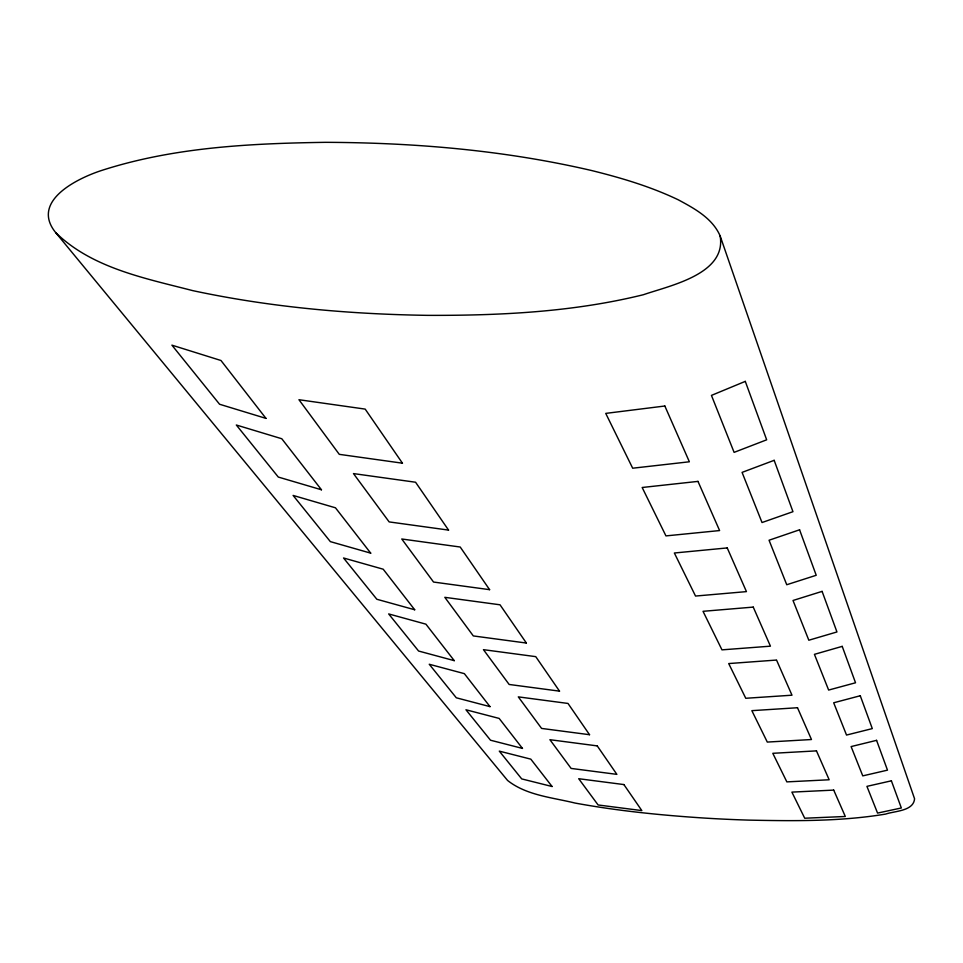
<?xml version="1.0" encoding="UTF-8"?>
<svg xmlns="http://www.w3.org/2000/svg" width="963" height="963" viewBox="0 0 963 963"><rect width="100%" height="100%" fill="white"/><g stroke="black" fill="none" stroke-linecap="round" stroke-linejoin="round"><path stroke-width="1.44" d="M775.889 660.1L728.702 663.567L745.771 698.283L791.995 695.202L776.539 660.052M55.77 232.697C92.183 268.159 145.004 278.259 192.552 290.585C269.784 307.149 348.811 314.191 427.704 315.358C500.002 315.599 573.045 312.108 643.489 294.69C669.827 285.566 726.752 274.166 720.119 235.863C712.415 218.216 694.492 208.538 678.325 199.835C650.675 186.593 621.159 177.83 591.475 170.499C504.359 150.228 414.68 142.644 325.374 142.331C250.211 143.451 173.593 147.183 101.548 170.487C77.329 178.348 30.082 201.291 55.77 232.697L507.585 780.463C526.484 795.45 552.281 797.436 574.995 803.046C617.957 810.93 661.497 815.3 705.06 818.105A388.522 104.895 5.3 0 0 749.19 820.127C794.704 821.042 840.627 821.571 885.671 814.072C894.868 810.93 913.49 811.207 914.573 798.796L720.119 235.863M745.29 381.372L711.452 395.396L734.107 452.369L766.668 439.814L745.29 381.372M774.168 460.326L742.076 472.388L762.022 522.536L792.958 511.69L774.168 460.326M799.579 529.794L769.052 540.231L786.747 584.734L816.215 575.284L799.579 529.794M822.101 591.378L793.018 600.479L808.824 640.226L836.943 631.957L822.101 591.378M842.216 646.366L814.433 654.346L828.637 690.062L855.529 682.779L842.216 646.366M860.272 695.743L833.693 702.785L846.525 735.058L872.297 728.606L860.272 695.743M876.583 740.342L851.111 746.578L862.764 775.877L887.489 770.147L876.583 740.342M891.389 780.812L866.929 786.362L877.558 813.085L901.332 807.981L891.389 780.812M664.843 406.013L605.739 413.392L632.679 468.211L689.364 461.783L664.843 406.013M697.982 481.392L642.165 487.495L665.951 535.897L719.602 530.565L697.982 481.392M727.234 547.923L674.353 553.003L695.527 596.049L746.445 591.619L727.234 547.923M753.247 607.099L703.026 611.312L721.973 649.856L770.436 646.173L753.247 607.099M797.496 707.733L751.85 710.658L767.294 742.076L811.472 739.524L797.496 707.733M816.468 750.875L772.808 753.307L786.855 781.884L829.167 779.765L816.468 750.875M833.717 790.105L791.887 792.116L804.719 818.225L845.309 816.48L833.717 790.105M623.892 784.568L578.715 778.718L598.107 804.972L641.827 810.593L623.892 784.568M589.537 734.709L541.591 728.425L518.311 696.875L568.001 703.447L589.537 734.709M597.241 745.892L549.921 739.704L571.119 768.426L616.862 774.36L597.241 745.892M559.515 691.145L509.15 684.464L483.45 649.664L535.753 656.646L559.515 691.145M526.376 643.043L473.315 635.929L444.822 597.325L500.026 604.8L526.376 643.043M489.601 589.669L433.543 582.049L401.764 538.991L460.206 547.02L489.601 589.669M448.553 530.095L389.148 521.91L353.481 473.591L415.571 482.234L448.553 530.095M402.45 463.191L339.277 454.343L298.951 399.717L365.182 409.106L402.45 463.191M552.076 786.506L521.717 778.911L499.303 751.128L530.806 759.145L552.076 786.506M522.464 748.407L490.516 740.222L465.948 709.767L499.159 718.422L522.464 748.407M489.998 706.637L456.293 697.79L429.245 664.253L464.359 673.643L489.998 706.637M454.259 660.654L418.592 651.036L388.667 613.925L425.911 624.168L454.259 660.654M414.704 609.76L376.846 599.263L343.55 557.986L383.19 569.205L414.704 609.76M370.707 553.147L330.357 541.627L293.101 495.427L335.461 507.802L370.707 553.147M321.461 489.782L278.295 477.058L236.32 425.008L281.786 438.743L321.461 489.782M265.969 418.387L219.564 404.243L171.908 345.151L220.972 360.499L265.969 418.387"/></g></svg>
